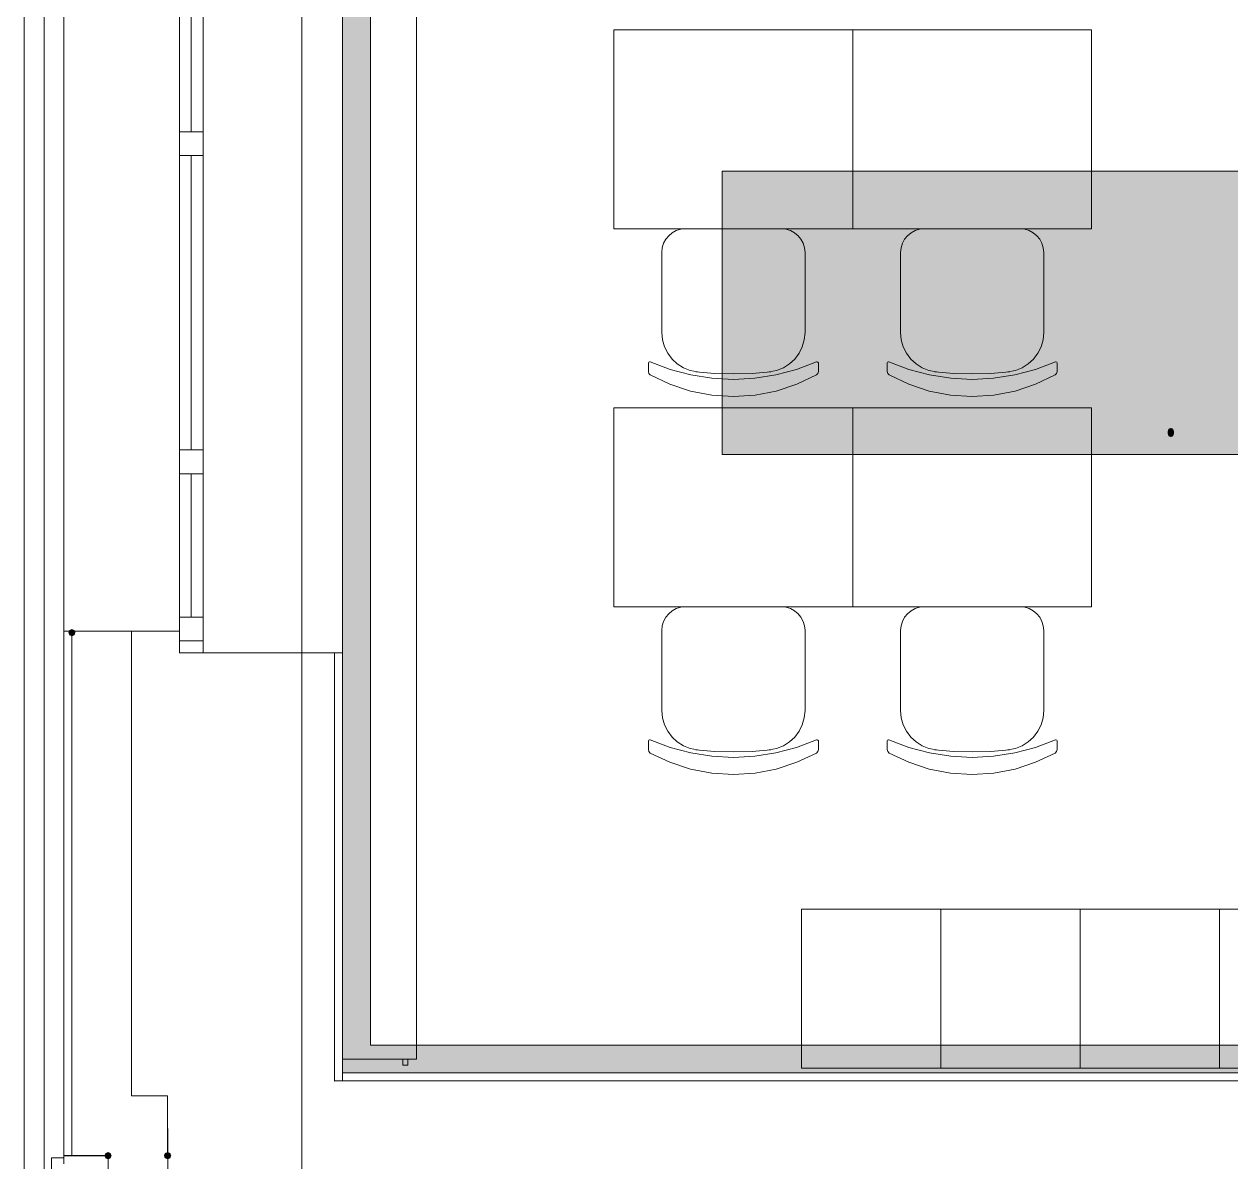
# Model space of a CAD drawing. Header units: millimetres. Extents: x 0 to 1189, y 0 to 841.
# Drawn here: x 231.7 to 262.02, y 492.2 to 520.79 of the extents above; entities that cross this region are included whole.
import ezdxf

# ---------------------------------------------------------------- set-up
doc = ezdxf.new("R2010")
doc.units = ezdxf.units.MM

msp = doc.modelspace()

# ---------------------------------------------------------------- hatches: boundary and pattern name
at = {"true_color": 0xf1d696}
h = msp.add_hatch(color=41, dxfattribs=at)
h.dxf.hatch_style = 2
h.paths.add_polyline_path([(240.398367, 495.135527), (239.698366, 495.135527), (239.698366, 521.891568), (240.398367, 521.891568)])
at = {"true_color": 0xffffff}
h = msp.add_hatch(color=7, dxfattribs=at)
h.dxf.hatch_style = 2
h.paths.add_polyline_path([(249.237381, 517.095561), (280.781429, 517.095561), (280.781429, 509.97755), (249.237381, 509.97755)])
at = {"true_color": 0x0077b0}
h = msp.add_hatch(color=144, dxfattribs=at)
h.paths.add_polyline_path([(261.619486, 514.121242), (261.619486, 512.910222), (261.589996, 512.75354), (261.500975, 512.622488), (261.370268, 512.535052), (261.215996, 512.506733), (261.013149, 512.506733), (260.856811, 512.535052), (260.728171, 512.622488), (260.63915, 512.75354), (260.60966, 512.910222), (260.60966, 513.514354), (260.63915, 513.671037), (260.728171, 513.802089), (260.857844, 513.888492), (261.013149, 513.917844), (261.416639, 513.917844), (261.416639, 514.121242), (261.4021, 514.199377), (261.359864, 514.26511), (261.294545, 514.306864), (261.215996, 514.321334), (260.911174, 514.321334), (260.837656, 514.346827), (260.812507, 514.422757), (260.837656, 514.499169), (260.911174, 514.524732), (261.215996, 514.524732), (261.372335, 514.495035), (261.500975, 514.406221), (261.589996, 514.277374)])
h.paths.add_polyline_path([(261.416639, 512.910222), (261.416639, 513.714446), (261.013149, 513.714446), (260.934601, 513.700183), (260.869282, 513.658222), (260.827045, 513.592489), (260.812507, 513.514354), (260.812507, 512.910222), (260.82739, 512.833121), (260.872038, 512.766355), (260.937012, 512.721982), (261.013149, 512.707375), (261.215996, 512.707375), (261.293166, 512.721982), (261.357107, 512.766355), (261.401756, 512.832088)])
h = msp.add_hatch(color=144, dxfattribs=at)
h.paths.add_polyline_path([(250.135771, 513.00889), (250.135771, 513.412931), (250.144805, 513.51457), (250.172082, 513.607992), (250.217859, 513.693456), (250.282394, 513.771221), (250.360158, 513.835756), (250.445622, 513.881533), (250.539045, 513.908809), (250.640684, 513.917844), (250.835745, 513.881877), (250.998974, 513.773977), (251.063509, 513.696169), (251.109286, 513.610404), (251.136562, 513.516163), (251.145597, 513.412931), (251.145597, 513.00889), (251.136132, 512.908844), (251.107908, 512.81624), (251.061183, 512.731077), (250.996218, 512.653356), (250.919659, 512.588821), (250.834367, 512.543044), (250.741117, 512.515768), (250.640684, 512.506733), (250.539045, 512.515768), (250.445622, 512.543044), (250.360158, 512.588821), (250.282394, 512.653356), (250.217859, 512.731077), (250.172082, 512.81624), (250.144805, 512.908844)])
h.paths.add_polyline_path([(250.94275, 513.011646), (250.94275, 513.415687), (250.921252, 513.531166), (250.855106, 513.63011), (250.75761, 513.695773), (250.640684, 513.717202), (250.523757, 513.695773), (250.426261, 513.63011), (250.360115, 513.531166), (250.338618, 513.415687), (250.338618, 513.011646), (250.360115, 512.894099), (250.426261, 512.797223), (250.523757, 512.730182), (250.640684, 512.707375), (250.75761, 512.730182), (250.855106, 512.797223), (250.921252, 512.895133)])
h = msp.add_hatch(color=144, dxfattribs=at)
h.dxf.hatch_style = 2
h.paths.add_polyline_path([(251.651595, 513.917844), (252.559998, 513.917844), (252.715372, 513.888492), (252.845528, 513.802089), (252.934342, 513.671037), (252.964039, 513.514354), (252.964039, 512.6054), (252.938476, 512.530642), (252.862064, 512.506733), (252.785928, 512.530642), (252.760641, 512.6054), (252.760641, 513.514354), (252.746171, 513.592489), (252.704417, 513.658222), (252.638615, 513.701216), (252.559998, 513.714446), (252.357151, 513.714446), (252.357151, 512.6054), (252.331657, 512.530642), (252.255727, 512.506733), (252.181727, 512.530642), (252.156509, 512.6054), (252.156509, 513.714446), (251.753019, 513.714446), (251.753019, 512.6054), (251.727732, 512.530642), (251.651595, 512.506733), (251.575459, 512.530642), (251.550172, 512.6054), (251.550172, 513.819176), (251.575459, 513.892901)])
h = msp.add_hatch(color=144, dxfattribs=at)
h.dxf.hatch_style = 2
h.paths.add_polyline_path([(254.059656, 512.6054), (254.059656, 513.819176), (254.084943, 513.892901), (254.161079, 513.917844), (254.665992, 513.917844), (254.820264, 513.888492), (254.950971, 513.802089), (255.039992, 513.671037), (255.069482, 513.514354), (255.069482, 512.6054), (255.044195, 512.530642), (254.968058, 512.506733), (254.891922, 512.530642), (254.866635, 512.6054), (254.866635, 513.514354), (254.852097, 513.592489), (254.80986, 513.658222), (254.744541, 513.701216), (254.665992, 513.714446), (254.262503, 513.714446), (254.262503, 512.6054), (254.237216, 512.530642), (254.161079, 512.506733), (254.084943, 512.530642)])
h = msp.add_hatch(color=144, dxfattribs=at)
h.paths.add_polyline_path([(255.474057, 513.00889), (255.474057, 513.412931), (255.483092, 513.51457), (255.510368, 513.607992), (255.556145, 513.693456), (255.62068, 513.771221), (255.698445, 513.835756), (255.783909, 513.881533), (255.877331, 513.908809), (255.97897, 513.917844), (256.174031, 513.881877), (256.33726, 513.773977), (256.401795, 513.696169), (256.447572, 513.610404), (256.474849, 513.516163), (256.483883, 513.412931), (256.483883, 513.00889), (256.474418, 512.908844), (256.446194, 512.81624), (256.39947, 512.731077), (256.334504, 512.653356), (256.257945, 512.588821), (256.172653, 512.543044), (256.079403, 512.515768), (255.97897, 512.506733), (255.877331, 512.515768), (255.783909, 512.543044), (255.698445, 512.588821), (255.62068, 512.653356), (255.556145, 512.731077), (255.510368, 512.81624), (255.483092, 512.908844)])
h.paths.add_polyline_path([(256.281036, 513.011646), (256.281036, 513.415687), (256.259539, 513.531166), (256.193393, 513.63011), (256.095897, 513.695773), (255.97897, 513.717202), (255.862044, 513.695773), (255.764547, 513.63011), (255.698402, 513.531166), (255.676904, 513.415687), (255.676904, 513.011646), (255.698402, 512.894099), (255.764547, 512.797223), (255.862044, 512.730182), (255.97897, 512.707375), (256.095897, 512.730182), (256.193393, 512.797223), (256.259539, 512.895133)])
h = msp.add_hatch(color=144, dxfattribs=at)
h.dxf.hatch_style = 2
h.paths.add_polyline_path([(257.393371, 513.917844), (257.796861, 513.917844), (257.872998, 513.892901), (257.898285, 513.819176), (257.898285, 512.6054), (257.872998, 512.530642), (257.796861, 512.506733), (257.720724, 512.530642), (257.695437, 512.6054), (257.695437, 513.714446), (257.463927, 513.714446), (257.083037, 512.574532), (257.049069, 512.523683), (256.989882, 512.506733), (256.913745, 512.53202), (256.888458, 512.608156), (256.89397, 512.639576), (257.291948, 513.836264), (257.332118, 513.898138)])
h = msp.add_hatch(color=144, dxfattribs=at)
h.paths.add_polyline_path([(259.109839, 513.714446), (258.706349, 513.714446), (258.627801, 513.700183), (258.562482, 513.658222), (258.520245, 513.592489), (258.505707, 513.514354), (258.505707, 512.910222), (258.52059, 512.833121), (258.565238, 512.766355), (258.630213, 512.721982), (258.706349, 512.707375), (258.909196, 512.707375), (258.986367, 512.721982), (259.050308, 512.766355), (259.094956, 512.832088), (259.109839, 512.910222)])
h.paths.add_polyline_path([(259.513328, 512.6054), (259.488386, 512.530642), (259.414661, 512.506733), (259.285056, 512.532364), (259.18315, 512.610913), (259.057956, 512.532364), (258.909196, 512.506733), (258.706349, 512.506733), (258.550011, 512.535052), (258.421371, 512.622488), (258.33235, 512.752506), (258.30286, 512.910222), (258.30286, 513.514354), (258.33235, 513.671037), (258.421371, 513.802089), (258.550011, 513.888492), (258.706349, 513.917844), (259.211262, 513.917844), (259.287399, 513.892901), (259.312686, 513.819176), (259.312686, 512.808799), (259.338249, 512.732662), (259.414661, 512.707375), (259.488386, 512.681813)])
h = msp.add_hatch(color=144, dxfattribs=at)
h.paths.add_polyline_path([(252.723134, 511.402754), (252.81498, 511.457876), (252.898971, 511.476617), (252.944516, 511.490467), (252.985512, 511.529534), (253.015967, 511.579143), (253.025751, 511.628753), (253.014658, 511.687733), (252.981654, 511.736791), (252.932389, 511.769175), (252.873615, 511.779234), (252.814842, 511.768348), (252.765577, 511.736791), (252.73402, 511.687733), (252.723134, 511.628753)])
h.paths.add_polyline_path([(253.100165, 511.446852), (253.193803, 511.389732), (253.267183, 511.307394), (253.312865, 511.207624), (253.328368, 511.099586), (253.328368, 510.795315), (253.300118, 510.649725), (253.216471, 510.528527), (253.094859, 510.4455), (252.949683, 510.418284), (252.803404, 510.4455), (252.68069, 510.528527), (252.598146, 510.650552), (252.570998, 510.795315), (252.570998, 511.628753), (252.593047, 511.746506), (252.659744, 511.844829), (252.756965, 511.909872), (252.873615, 511.931921), (252.990886, 511.909597), (253.089141, 511.842624), (253.154184, 511.74623), (253.176233, 511.628753), (253.157216, 511.52602)])
h.paths.add_polyline_path([(253.176233, 510.796969), (253.176233, 511.099586), (253.159972, 511.186678), (253.110638, 511.260541), (253.037189, 511.310081), (252.949683, 511.326135), (252.862178, 511.310081), (252.788728, 511.260541), (252.739395, 511.186678), (252.723134, 511.099586), (252.723134, 510.796969), (252.739395, 510.708705), (252.788728, 510.636565), (252.862178, 510.585922), (252.949683, 510.568766), (253.037189, 510.585922), (253.110638, 510.636565), (253.159972, 510.709532)])
h = msp.add_hatch(color=144, dxfattribs=at)
h.dxf.hatch_style = 2
h.paths.add_polyline_path([(249.38852, 510.492147), (249.38852, 511.402754), (249.407536, 511.457876), (249.464587, 511.476617), (249.843272, 511.476617), (249.959096, 511.454638), (250.057144, 511.390076), (250.123841, 511.29134), (250.145889, 511.174), (250.145889, 510.492147), (250.126872, 510.436198), (250.069822, 510.418284), (250.012771, 510.436198), (249.993754, 510.492147), (249.993754, 511.174), (249.982867, 511.232773), (249.95131, 511.282038), (249.902045, 511.314215), (249.843272, 511.324482), (249.540655, 511.324482), (249.540655, 510.492147), (249.521638, 510.436198), (249.464587, 510.418284), (249.407536, 510.436198)])
h = msp.add_hatch(color=144, dxfattribs=at)
h.paths.add_polyline_path([(250.449346, 511.402754), (250.468363, 511.457876), (250.525413, 511.476617), (250.904098, 511.476617), (251.021369, 511.454638), (251.11797, 511.390076), (251.184667, 511.29134), (251.206716, 511.174), (251.206716, 510.720901), (251.184667, 510.603561), (251.11797, 510.504825), (251.021369, 510.439437), (250.904098, 510.418284), (250.601481, 510.418284), (250.601481, 510.037394), (250.582464, 509.98179), (250.525413, 509.96298), (250.468363, 509.98179), (250.449346, 510.037394)])
h.paths.add_polyline_path([(250.601481, 511.324482), (250.601481, 510.568766), (250.904098, 510.568766), (250.961769, 510.579859), (251.009932, 510.612863), (251.043418, 510.662128), (251.05458, 510.720901), (251.05458, 511.174), (251.043694, 511.232773), (251.012137, 511.282038), (250.962872, 511.314215), (250.904098, 511.324482)])
h = msp.add_hatch(color=144, dxfattribs=at)
h.dxf.hatch_style = 2
h.paths.add_polyline_path([(252.267542, 511.402754), (252.267542, 510.492147), (252.248525, 510.436198), (252.191474, 510.418284), (251.812789, 510.418284), (251.695518, 510.439437), (251.598918, 510.504825), (251.532221, 510.602734), (251.510172, 510.720901), (251.510172, 511.402754), (251.529189, 511.457876), (251.58624, 511.476617), (251.643291, 511.457876), (251.662307, 511.402754), (251.662307, 510.720901), (251.67347, 510.662955), (251.706956, 510.612863), (251.755945, 510.579859), (251.812789, 510.568766), (252.115406, 510.568766), (252.115406, 511.402754), (252.134423, 511.457876), (252.191474, 511.476617), (252.248525, 511.457876)])
h = msp.add_hatch(color=144, dxfattribs=at)
h.paths.add_polyline_path([(253.900266, 510.873588), (253.794571, 510.905627), (253.707892, 510.972806), (253.650841, 511.065548), (253.631824, 511.174), (253.653873, 511.29134), (253.72057, 511.390076), (253.817171, 511.454638), (253.934442, 511.476617), (254.313127, 511.476617), (254.370177, 511.457876), (254.389194, 511.402754), (254.389194, 510.492147), (254.370177, 510.436198), (254.313127, 510.418284), (254.256076, 510.436198), (254.237059, 510.492147), (254.237059, 510.871383), (254.084372, 510.871383), (253.769077, 510.44805), (253.741792, 510.425105), (253.707892, 510.418284), (253.650841, 510.436198), (253.631824, 510.492147), (253.646707, 510.539)])
h.paths.add_polyline_path([(253.78396, 511.174), (253.795122, 511.116054), (253.828608, 511.065962), (253.877598, 511.032476), (253.934442, 511.021313), (254.237059, 511.021313), (254.237059, 511.324482), (253.934442, 511.324482), (253.875668, 511.313595), (253.826403, 511.282038), (253.794846, 511.232773)])
h = msp.add_hatch(color=144, dxfattribs=at)
h.dxf.hatch_style = 2
h.paths.add_polyline_path([(255.221817, 510.720901), (255.212033, 510.784084), (255.181579, 510.831144), (255.092282, 510.871383), (254.995268, 510.871383), (254.942351, 510.894534), (254.9192, 510.947451), (254.942351, 511.002572), (255.016214, 511.025723), (255.039365, 511.025723), (255.064721, 511.023518), (255.132038, 511.03468), (255.181579, 511.068167), (255.212033, 511.115502), (255.221817, 511.174), (255.211758, 511.232773), (255.179374, 511.282038), (255.130109, 511.314215), (255.071336, 511.324482), (254.995268, 511.324482), (254.925057, 511.314698), (254.840376, 511.285897), (254.77113, 511.257371), (254.749426, 511.247863), (254.709187, 511.275424), (254.692651, 511.32834), (254.723932, 511.38546), (254.817225, 511.436379), (254.912655, 511.466833), (254.995268, 511.476617), (255.071336, 511.476617), (255.188882, 511.454638), (255.287412, 511.390076), (255.351973, 511.29134), (255.373953, 511.174), (255.34839, 511.037781), (255.270324, 510.947451), (255.34839, 510.85712), (255.373953, 510.720901), (255.351973, 510.603561), (255.287412, 510.504825), (255.188882, 510.439437), (255.071336, 510.418284), (254.995268, 510.418284), (254.910725, 510.427792), (254.815021, 510.456318), (254.723036, 510.507512), (254.692651, 510.566561), (254.709187, 510.619478), (254.751631, 510.647038), (254.775815, 510.63753), (254.842581, 510.609004), (254.925332, 510.57855), (254.995268, 510.568766), (255.071336, 510.568766), (255.130109, 510.579859), (255.179374, 510.612863), (255.210931, 510.662128)])
h = msp.add_hatch(color=144, dxfattribs=at)
h.dxf.hatch_style = 2
h.paths.add_polyline_path([(255.829377, 510.979421), (256.305627, 511.455671), (256.358544, 511.476617), (256.415594, 511.457876), (256.434611, 511.402754), (256.41146, 511.349838), (256.079077, 511.01525), (256.419728, 510.536795), (256.434611, 510.492147), (256.415594, 510.436198), (256.358544, 510.418284), (256.295154, 510.450254), (255.969386, 510.907212), (255.829377, 510.76555), (255.829377, 510.492147), (255.81036, 510.436198), (255.753309, 510.418284), (255.696258, 510.436198), (255.677241, 510.492147), (255.677241, 511.402754), (255.696258, 511.457876), (255.753309, 511.476617), (255.81036, 511.457876), (255.829377, 511.402754)])
h = msp.add_hatch(color=144, dxfattribs=at)
h.dxf.hatch_style = 2
h.paths.add_polyline_path([(257.343302, 510.263944), (257.343302, 510.418284), (257.040685, 510.418284), (256.923414, 510.439437), (256.826813, 510.504825), (256.760116, 510.603561), (256.738068, 510.720901), (256.738068, 511.402754), (256.757085, 511.457876), (256.814135, 511.476617), (256.871186, 511.457876), (256.890203, 511.402754), (256.890203, 510.720901), (256.901365, 510.662955), (256.934852, 510.612863), (256.983841, 510.579859), (257.040685, 510.568766), (257.343302, 510.568766), (257.343302, 511.402754), (257.362319, 511.457876), (257.41937, 511.476617), (257.476421, 511.457876), (257.495437, 511.402754), (257.495437, 510.266149), (257.473664, 510.148395), (257.408897, 510.050072), (257.312296, 509.985029), (257.195025, 509.96298), (256.890203, 509.96298), (256.833152, 509.982066), (256.814135, 510.039599), (256.837286, 510.092516), (256.890203, 510.115667), (257.19282, 510.115667), (257.251594, 510.125726), (257.300859, 510.15811), (257.332416, 510.205446)])
h = msp.add_hatch(color=144, dxfattribs=at)
h.dxf.hatch_style = 2
h.paths.add_polyline_path([(258.468069, 511.174), (258.468069, 510.720901), (258.479231, 510.662955), (258.512717, 510.612863), (258.561706, 510.579859), (258.61855, 510.568766), (258.8451, 510.568766), (258.902151, 510.54968), (258.921168, 510.492147), (258.902151, 510.436198), (258.8451, 510.418284), (258.61855, 510.418284), (258.501279, 510.439437), (258.404679, 510.504825), (258.337982, 510.602734), (258.315933, 510.720901), (258.315933, 511.174), (258.337982, 511.29134), (258.404679, 511.390076), (258.501279, 511.454638), (258.61855, 511.476617), (258.8451, 511.476617), (258.902151, 511.4576), (258.921168, 511.40055), (258.902151, 511.343499), (258.8451, 511.324482), (258.61855, 511.324482), (258.559777, 511.313595), (258.510512, 511.282038), (258.478955, 511.232773)])
h = msp.add_hatch(color=144, dxfattribs=at)
h.dxf.hatch_style = 2
h.paths.add_polyline_path([(259.679041, 510.795315), (259.376424, 511.184473), (259.376424, 510.492147), (259.357407, 510.436198), (259.300356, 510.418284), (259.243305, 510.436198), (259.224289, 510.492147), (259.224289, 511.402754), (259.243305, 511.457876), (259.300356, 511.476617), (259.33839, 511.465248), (259.376424, 511.430315), (259.679041, 511.040606), (259.981658, 511.430315), (260.019968, 511.465248), (260.058277, 511.476617), (260.113399, 511.457876), (260.13214, 511.402754), (260.13214, 510.492147), (260.113399, 510.436198), (260.058277, 510.418284), (260.000744, 510.436198), (259.981658, 510.492147), (259.981658, 511.184473)])
h = msp.add_hatch(color=144, dxfattribs=at)
h.dxf.hatch_style = 2
h.paths.add_polyline_path([(261.56248, 511.174), (261.56248, 510.720901), (261.573642, 510.662955), (261.607128, 510.612863), (261.656117, 510.579859), (261.712962, 510.568766), (261.939511, 510.568766), (261.996562, 510.54968), (262.015579, 510.492147), (261.996562, 510.436198), (261.939511, 510.418284), (261.712962, 510.418284), (261.59569, 510.439437), (261.49909, 510.504825), (261.432393, 510.602734), (261.410344, 510.720901), (261.410344, 511.174), (261.432393, 511.29134), (261.49909, 511.390076), (261.59569, 511.454638), (261.712962, 511.476617), (261.939511, 511.476617), (261.996562, 511.4576), (262.015579, 511.40055), (261.996562, 511.343499), (261.939511, 511.324482), (261.712962, 511.324482), (261.654188, 511.313595), (261.604923, 511.282038), (261.573366, 511.232773)])
h = msp.add_hatch(color=144, dxfattribs=at)
h.dxf.hatch_style = 2
h.paths.add_polyline_path([(260.435468, 510.568766), (260.454485, 510.625816), (260.511536, 510.644833), (260.568587, 510.625816), (260.587603, 510.568766), (260.587603, 510.492147), (260.568587, 510.436198), (260.511536, 510.418284), (260.454485, 510.436198), (260.435468, 510.492147)])
h = msp.add_hatch(color=7)
h.dxf.hatch_style = 2
h.paths.add_polyline_path([(232.898356, 505.591543), (232.834793, 505.565106), (232.808356, 505.501543), (232.834793, 505.43798), (232.898356, 505.411543), (232.962918, 505.43798), (232.989356, 505.501543), (232.962918, 505.565106)])
at = {"true_color": 0xf1d696}
h = msp.add_hatch(color=41, dxfattribs=at)
h.dxf.hatch_style = 2
h.paths.add_polyline_path([(240.398367, 495.135527), (240.398367, 494.435526), (239.698366, 494.435526)])
h = msp.add_hatch(color=41, dxfattribs=at)
h.dxf.hatch_style = 2
h.paths.add_polyline_path([(239.698366, 495.135527), (240.398367, 495.135527), (239.698366, 494.435526)])
at = {"true_color": 0xdcd214}
h = msp.add_hatch(color=52, dxfattribs=at)
h.dxf.hatch_style = 2
h.paths.add_polyline_path([(295.671452, 495.135527), (295.671452, 494.435526), (240.398367, 494.435526), (240.398367, 495.135527)])
h = msp.add_hatch(color=7)
h.dxf.hatch_style = 2
h.paths.add_polyline_path([(233.896357, 492.357523), (233.86992, 492.421086), (233.806357, 492.447523), (233.742795, 492.421086), (233.716357, 492.357523), (233.742795, 492.29196), (233.806357, 492.265523), (233.86992, 492.29196)])
h = msp.add_hatch(color=7)
h.dxf.hatch_style = 2
h.paths.add_polyline_path([(235.306359, 492.267523), (235.369922, 492.29396), (235.39636, 492.357523), (235.369922, 492.421086), (235.306359, 492.447523), (235.234797, 492.421086), (235.208359, 492.357523), (235.234797, 492.29396)])

# ---------------------------------------------------------------- linework, layer by layer
at = {"color": 7, "lineweight": 0}
for points in [[(238.672365, 237.628134), (238.672365, 729.022884)], [(231.698354, 491.855522), (231.698354, 551.590613)], [(232.198355, 551.590613), (232.198355, 491.855522)], [(241.560369, 494.785527), (241.560369, 522.591569)], [(232.698356, 505.541543), (232.698356, 521.941568)], [(239.698366, 521.891568), (239.698366, 494.435526)], [(240.398367, 495.135527), (240.398367, 521.891568)], [(235.59836, 518.091562), (235.59836, 521.691568)], [(235.89836, 518.091562), (235.89836, 521.691568)], [(236.198361, 521.691568), (236.198361, 518.091562)], [(235.59836, 518.091562), (236.198361, 518.091562)], [(235.59836, 517.491561), (235.59836, 518.091562)], [(235.59836, 518.091562), (235.59836, 517.491561)], [(236.198361, 518.091562), (236.198361, 517.491561)], [(236.198361, 517.491561), (236.198361, 518.091562)], [(236.198361, 517.491561), (235.59836, 517.491561)], [(235.59836, 510.09155), (235.59836, 517.491561)], [(235.89836, 510.09155), (235.89836, 517.491561)], [(236.198361, 517.491561), (236.198361, 510.09155)], [(235.59836, 510.09155), (236.198361, 510.09155)], [(235.59836, 509.491549), (235.59836, 510.09155)], [(235.59836, 510.09155), (235.59836, 509.491549)], [(236.198361, 510.09155), (236.198361, 509.491549)], [(236.198361, 509.491549), (236.198361, 510.09155)], [(236.198361, 509.491549), (235.59836, 509.491549)], [(235.59836, 505.891544), (235.59836, 509.491549)], [(235.89836, 505.891544), (235.89836, 509.491549)], [(236.198361, 509.491549), (236.198361, 505.891544)], [(235.59836, 505.891544), (236.198361, 505.891544)], [(235.59836, 504.991542), (235.59836, 505.891544)], [(235.59836, 505.891544), (235.59836, 504.991542)], [(236.198361, 505.891544), (236.198361, 504.991542)], [(236.198361, 504.991542), (236.198361, 505.891544)], [(232.698356, 492.357523), (232.698356, 505.541543)], [(234.398358, 505.541543), (232.698356, 505.541543)], [(232.898356, 505.501543), (232.898356, 505.541543)], [(232.898356, 505.501543), (232.898356, 493.857525)], [(234.398358, 493.857525), (234.398358, 505.541543)], [(235.59836, 505.541543), (234.398358, 505.541543)], [(236.198361, 505.291543), (235.59836, 505.291543)], [(236.198361, 504.991542), (235.59836, 504.991542)], [(235.59836, 504.991542), (236.198361, 504.991542)], [(239.498366, 504.991542), (236.198361, 504.991542)], [(239.698366, 504.991542), (239.498366, 504.991542)], [(239.498366, 504.991542), (239.498366, 494.234526)], [(239.498366, 494.230526), (239.498366, 504.991542)], [(239.698366, 494.234526), (239.698366, 504.991542)], [(294.971451, 495.135527), (240.398367, 495.135527)], [(239.698366, 494.785527), (241.560369, 494.785527)], [(241.217369, 494.635526), (241.217369, 494.785527)], [(241.217369, 494.635526), (241.337369, 494.635526)], [(241.337369, 494.785527), (241.337369, 494.635526)], [(300.011458, 494.435526), (239.698366, 494.435526)], [(239.698366, 494.435526), (240.398367, 494.435526)], [(240.398367, 494.435526), (296.371453, 494.435526)], [(240.396367, 494.235526), (239.498366, 494.230526)], [(239.498366, 494.234526), (239.698366, 494.234526)], [(239.698366, 494.235526), (300.212459, 494.235526)], [(300.212459, 494.235526), (240.396367, 494.235526)], [(232.898356, 492.357523), (232.898356, 493.857525)], [(234.398358, 493.857525), (235.298359, 493.857525)], [(235.35736, 482.405508), (235.298359, 493.857525)], [(235.298359, 492.357523), (235.298359, 493.857525)], [(232.698356, 492.305523), (232.382355, 492.304523)], [(233.025356, 367.007331), (232.382355, 492.304523)], [(232.698356, 492.357523), (233.806357, 492.357523)], [(233.806357, 492.355523), (232.698356, 492.355523)], [(232.698356, 492.355523), (232.698356, 492.155523)], [(233.857357, 482.408508), (233.806357, 492.355523)]]:
    msp.add_lwpolyline(points, dxfattribs=at)
at = {"color": 253, "lineweight": 0, "true_color": 0x999999}
for points in [[(246.518377, 515.651558), (246.518377, 520.651566)], [(246.518377, 520.651566), (252.518386, 520.651566)], [(252.518386, 520.651566), (252.518386, 515.651558)], [(252.518386, 515.651558), (252.518386, 520.651566)], [(252.518386, 520.651566), (258.518395, 520.651566)], [(258.518395, 520.651566), (258.518395, 515.651558)], [(252.518386, 515.651558), (246.518377, 515.651558)], [(247.719378, 515.051558), (247.731584, 515.172659), (247.766582, 515.28537), (247.821947, 515.3873), (247.895254, 515.476058), (247.984076, 515.549254), (248.085988, 515.604496), (248.198565, 515.639394), (248.319379, 515.651558)], [(247.719378, 515.051558), (247.731584, 515.172659), (247.766582, 515.28537), (247.821947, 515.3873), (247.895254, 515.476058), (247.984076, 515.549254), (248.085988, 515.604496), (248.198565, 515.639394), (248.319379, 515.651558)], [(248.318379, 515.651558), (250.719383, 515.651558)], [(248.318379, 515.651558), (250.719383, 515.651558)], [(250.719383, 515.651558), (250.840198, 515.639394), (250.952774, 515.604496), (251.054686, 515.549254), (251.143509, 515.476058), (251.216815, 515.3873), (251.272181, 515.28537), (251.307179, 515.172659), (251.319384, 515.051558)], [(250.719383, 515.651558), (250.840198, 515.639394), (250.952774, 515.604496), (251.054686, 515.549254), (251.143509, 515.476058), (251.216815, 515.3873), (251.272181, 515.28537), (251.307179, 515.172659), (251.319384, 515.051558)], [(258.518395, 515.651558), (252.518386, 515.651558)], [(253.719388, 515.051558), (253.731593, 515.172659), (253.766591, 515.28537), (253.821956, 515.3873), (253.895263, 515.476058), (253.984085, 515.549254), (254.085998, 515.604496), (254.198574, 515.639394), (254.319389, 515.651558)], [(253.719388, 515.051558), (253.731593, 515.172659), (253.766591, 515.28537), (253.821956, 515.3873), (253.895263, 515.476058), (253.984085, 515.549254), (254.085998, 515.604496), (254.198574, 515.639394), (254.319389, 515.651558)], [(254.318389, 515.651558), (256.719392, 515.651558)], [(254.318389, 515.651558), (256.719392, 515.651558)], [(256.719392, 515.651558), (256.840207, 515.639394), (256.952783, 515.604496), (257.054695, 515.549254), (257.143518, 515.476058), (257.216825, 515.3873), (257.27219, 515.28537), (257.307188, 515.172659), (257.319393, 515.051558)], [(256.719392, 515.651558), (256.840207, 515.639394), (256.952783, 515.604496), (257.054695, 515.549254), (257.143518, 515.476058), (257.216825, 515.3873), (257.27219, 515.28537), (257.307188, 515.172659), (257.319393, 515.051558)], [(247.719378, 515.051558), (247.719378, 513.048555)], [(247.719378, 515.051558), (247.719378, 513.048555)], [(251.319384, 515.051558), (251.319384, 513.048555)], [(251.319384, 515.051558), (251.319384, 513.048555)], [(253.719388, 515.051558), (253.719388, 513.048555)], [(253.719388, 515.051558), (253.719388, 513.048555)], [(257.319393, 515.051558), (257.319393, 513.048555)], [(257.319393, 515.051558), (257.319393, 513.048555)], [(248.61938, 512.053553), (248.433995, 512.090196), (248.263176, 512.158819), (248.110053, 512.255965), (247.977754, 512.378178), (247.869408, 512.522001), (247.788144, 512.683976), (247.737091, 512.860646), (247.719378, 513.048555)], [(248.61938, 512.053553), (248.433995, 512.090196), (248.263176, 512.158819), (248.110053, 512.255965), (247.977754, 512.378178), (247.869408, 512.522001), (247.788144, 512.683976), (247.737091, 512.860646), (247.719378, 513.048555)], [(251.319384, 513.048555), (251.301671, 512.860646), (251.250618, 512.683976), (251.169354, 512.522001), (251.061009, 512.378178), (250.92871, 512.255965), (250.775586, 512.158819), (250.604768, 512.090196), (250.419383, 512.053553)], [(251.319384, 513.048555), (251.301671, 512.860646), (251.250618, 512.683976), (251.169354, 512.522001), (251.061009, 512.378178), (250.92871, 512.255965), (250.775586, 512.158819), (250.604768, 512.090196), (250.419383, 512.053553)], [(254.619389, 512.053553), (254.434004, 512.090196), (254.263185, 512.158819), (254.110062, 512.255965), (253.977763, 512.378178), (253.869417, 512.522001), (253.788153, 512.683976), (253.737101, 512.860646), (253.719388, 513.048555)], [(254.619389, 512.053553), (254.434004, 512.090196), (254.263185, 512.158819), (254.110062, 512.255965), (253.977763, 512.378178), (253.869417, 512.522001), (253.788153, 512.683976), (253.737101, 512.860646), (253.719388, 513.048555)], [(257.319393, 513.048555), (257.30168, 512.860646), (257.250627, 512.683976), (257.169364, 512.522001), (257.061018, 512.378178), (256.928719, 512.255965), (256.775595, 512.158819), (256.604777, 512.090196), (256.419392, 512.053553)], [(257.319393, 513.048555), (257.30168, 512.860646), (257.250627, 512.683976), (257.169364, 512.522001), (257.061018, 512.378178), (256.928719, 512.255965), (256.775595, 512.158819), (256.604777, 512.090196), (256.419392, 512.053553)], [(247.384378, 512.278553), (247.393003, 512.299553), (247.414378, 512.308553), (247.427378, 512.305553)], [(247.384378, 512.278553), (247.393003, 512.299553), (247.414378, 512.308553), (247.427378, 512.305553)], [(247.384378, 512.061553), (247.384378, 512.278553)], [(247.384378, 512.061553), (247.384378, 512.278553)], [(251.611384, 512.305553), (251.107321, 512.115037), (250.587883, 511.977678), (250.057195, 511.894506), (249.519381, 511.866553), (248.981568, 511.894506), (248.45088, 511.977678), (247.931441, 512.115037), (247.427378, 512.305553)], [(251.611384, 512.305553), (251.107321, 512.115037), (250.587883, 511.977678), (250.057195, 511.894506), (249.519381, 511.866553), (248.981568, 511.894506), (248.45088, 511.977678), (247.931441, 512.115037), (247.427378, 512.305553)], [(251.611384, 512.305553), (251.624384, 512.308553), (251.645759, 512.299553), (251.654384, 512.278553)], [(251.611384, 512.305553), (251.624384, 512.308553), (251.645759, 512.299553), (251.654384, 512.278553)], [(251.654384, 512.061553), (251.654384, 512.278553)], [(251.654384, 512.061553), (251.654384, 512.278553)], [(253.384387, 512.278553), (253.393012, 512.299553), (253.414387, 512.308553), (253.427387, 512.305553)], [(253.384387, 512.278553), (253.393012, 512.299553), (253.414387, 512.308553), (253.427387, 512.305553)], [(253.384387, 512.061553), (253.384387, 512.278553)], [(253.384387, 512.061553), (253.384387, 512.278553)], [(257.611394, 512.305553), (257.10733, 512.115037), (256.587892, 511.977678), (256.057204, 511.894506), (255.51939, 511.866553), (254.981577, 511.894506), (254.450889, 511.977678), (253.93145, 512.115037), (253.427387, 512.305553)], [(257.611394, 512.305553), (257.10733, 512.115037), (256.587892, 511.977678), (256.057204, 511.894506), (255.51939, 511.866553), (254.981577, 511.894506), (254.450889, 511.977678), (253.93145, 512.115037), (253.427387, 512.305553)], [(257.611394, 512.305553), (257.624394, 512.308553), (257.645769, 512.299553), (257.654394, 512.278553)], [(257.611394, 512.305553), (257.624394, 512.308553), (257.645769, 512.299553), (257.654394, 512.278553)], [(257.654394, 512.061553), (257.654394, 512.278553)], [(257.654394, 512.061553), (257.654394, 512.278553)], [(247.431378, 511.976553), (247.397003, 512.013428), (247.384378, 512.061553)], [(247.431378, 511.976553), (247.397003, 512.013428), (247.384378, 512.061553)], [(251.607384, 511.976553), (251.114352, 511.742834), (250.597883, 511.573802), (250.064163, 511.471146), (249.519381, 511.436552), (248.974599, 511.471146), (248.44088, 511.573802), (247.92441, 511.742834), (247.431378, 511.976553)], [(251.607384, 511.976553), (251.114352, 511.742834), (250.597883, 511.573802), (250.064163, 511.471146), (249.519381, 511.436552), (248.974599, 511.471146), (248.44088, 511.573802), (247.92441, 511.742834), (247.431378, 511.976553)], [(250.460383, 512.058553), (249.991007, 512.017178), (249.519381, 512.003553), (249.047755, 512.017178), (248.57838, 512.058553)], [(250.460383, 512.058553), (249.991007, 512.017178), (249.519381, 512.003553), (249.047755, 512.017178), (248.57838, 512.058553)], [(251.654384, 512.061553), (251.641759, 512.013428), (251.607384, 511.976553)], [(251.654384, 512.061553), (251.641759, 512.013428), (251.607384, 511.976553)], [(253.431387, 511.976553), (253.397012, 512.013428), (253.384387, 512.061553)], [(253.431387, 511.976553), (253.397012, 512.013428), (253.384387, 512.061553)], [(257.607394, 511.976553), (257.114362, 511.742834), (256.597892, 511.573802), (256.064172, 511.471146), (255.51939, 511.436552), (254.974608, 511.471146), (254.440889, 511.573802), (253.924419, 511.742834), (253.431387, 511.976553)], [(257.607394, 511.976553), (257.114362, 511.742834), (256.597892, 511.573802), (256.064172, 511.471146), (255.51939, 511.436552), (254.974608, 511.471146), (254.440889, 511.573802), (253.924419, 511.742834), (253.431387, 511.976553)], [(256.460392, 512.058553), (255.991016, 512.017178), (255.51939, 512.003553), (255.047765, 512.017178), (254.578389, 512.058553)], [(256.460392, 512.058553), (255.991016, 512.017178), (255.51939, 512.003553), (255.047765, 512.017178), (254.578389, 512.058553)], [(257.654394, 512.061553), (257.641769, 512.013428), (257.607394, 511.976553)], [(257.654394, 512.061553), (257.641769, 512.013428), (257.607394, 511.976553)], [(246.518377, 506.151544), (246.518377, 511.151552)], [(246.518377, 511.151552), (252.518386, 511.151552)], [(252.518386, 511.151552), (252.518386, 506.151544)], [(252.518386, 506.151544), (252.518386, 511.151552)], [(252.518386, 511.151552), (258.518395, 511.151552)], [(258.518395, 511.151552), (258.518395, 506.151544)], [(252.518386, 506.151544), (246.518377, 506.151544)], [(247.719378, 505.551543), (247.731584, 505.672645), (247.766582, 505.785356), (247.821947, 505.887286), (247.895254, 505.976044), (247.984076, 506.049239), (248.085988, 506.104481), (248.198565, 506.13938), (248.319379, 506.151544)], [(247.719378, 505.551543), (247.731584, 505.672645), (247.766582, 505.785356), (247.821947, 505.887286), (247.895254, 505.976044), (247.984076, 506.049239), (248.085988, 506.104481), (248.198565, 506.13938), (248.319379, 506.151544)], [(248.318379, 506.151544), (250.719383, 506.151544)], [(248.318379, 506.151544), (250.719383, 506.151544)], [(250.719383, 506.151544), (250.840198, 506.13938), (250.952774, 506.104481), (251.054686, 506.049239), (251.143509, 505.976044), (251.216815, 505.887286), (251.272181, 505.785356), (251.307179, 505.672645), (251.319384, 505.551543)], [(250.719383, 506.151544), (250.840198, 506.13938), (250.952774, 506.104481), (251.054686, 506.049239), (251.143509, 505.976044), (251.216815, 505.887286), (251.272181, 505.785356), (251.307179, 505.672645), (251.319384, 505.551543)], [(258.518395, 506.151544), (252.518386, 506.151544)], [(253.719388, 505.551543), (253.731593, 505.672645), (253.766591, 505.785356), (253.821956, 505.887286), (253.895263, 505.976044), (253.984085, 506.049239), (254.085998, 506.104481), (254.198574, 506.13938), (254.319389, 506.151544)], [(253.719388, 505.551543), (253.731593, 505.672645), (253.766591, 505.785356), (253.821956, 505.887286), (253.895263, 505.976044), (253.984085, 506.049239), (254.085998, 506.104481), (254.198574, 506.13938), (254.319389, 506.151544)], [(254.318389, 506.151544), (256.719392, 506.151544)], [(254.318389, 506.151544), (256.719392, 506.151544)], [(256.719392, 506.151544), (256.840207, 506.13938), (256.952783, 506.104481), (257.054695, 506.049239), (257.143518, 505.976044), (257.216825, 505.887286), (257.27219, 505.785356), (257.307188, 505.672645), (257.319393, 505.551543)], [(256.719392, 506.151544), (256.840207, 506.13938), (256.952783, 506.104481), (257.054695, 506.049239), (257.143518, 505.976044), (257.216825, 505.887286), (257.27219, 505.785356), (257.307188, 505.672645), (257.319393, 505.551543)], [(247.719378, 505.551543), (247.719378, 503.54854)], [(247.719378, 505.551543), (247.719378, 503.54854)], [(251.319384, 505.551543), (251.319384, 503.54854)], [(251.319384, 505.551543), (251.319384, 503.54854)], [(253.719388, 505.551543), (253.719388, 503.54854)], [(253.719388, 505.551543), (253.719388, 503.54854)], [(257.319393, 505.551543), (257.319393, 503.54854)], [(257.319393, 505.551543), (257.319393, 503.54854)], [(248.61938, 502.553538), (248.433995, 502.590181), (248.263176, 502.658804), (248.110053, 502.755951), (247.977754, 502.878164), (247.869408, 503.021986), (247.788144, 503.183961), (247.737091, 503.360632), (247.719378, 503.54854)], [(248.61938, 502.553538), (248.433995, 502.590181), (248.263176, 502.658804), (248.110053, 502.755951), (247.977754, 502.878164), (247.869408, 503.021986), (247.788144, 503.183961), (247.737091, 503.360632), (247.719378, 503.54854)], [(251.319384, 503.54854), (251.301671, 503.360632), (251.250618, 503.183961), (251.169354, 503.021986), (251.061009, 502.878164), (250.92871, 502.755951), (250.775586, 502.658804), (250.604768, 502.590181), (250.419383, 502.553538)], [(251.319384, 503.54854), (251.301671, 503.360632), (251.250618, 503.183961), (251.169354, 503.021986), (251.061009, 502.878164), (250.92871, 502.755951), (250.775586, 502.658804), (250.604768, 502.590181), (250.419383, 502.553538)], [(254.619389, 502.553538), (254.434004, 502.590181), (254.263185, 502.658804), (254.110062, 502.755951), (253.977763, 502.878164), (253.869417, 503.021986), (253.788153, 503.183961), (253.737101, 503.360632), (253.719388, 503.54854)], [(254.619389, 502.553538), (254.434004, 502.590181), (254.263185, 502.658804), (254.110062, 502.755951), (253.977763, 502.878164), (253.869417, 503.021986), (253.788153, 503.183961), (253.737101, 503.360632), (253.719388, 503.54854)], [(257.319393, 503.54854), (257.30168, 503.360632), (257.250627, 503.183961), (257.169364, 503.021986), (257.061018, 502.878164), (256.928719, 502.755951), (256.775595, 502.658804), (256.604777, 502.590181), (256.419392, 502.553538)], [(257.319393, 503.54854), (257.30168, 503.360632), (257.250627, 503.183961), (257.169364, 503.021986), (257.061018, 502.878164), (256.928719, 502.755951), (256.775595, 502.658804), (256.604777, 502.590181), (256.419392, 502.553538)], [(247.384378, 502.778539), (247.393003, 502.799539), (247.414378, 502.808539), (247.427378, 502.805539)], [(247.384378, 502.778539), (247.393003, 502.799539), (247.414378, 502.808539), (247.427378, 502.805539)], [(247.384378, 502.561538), (247.384378, 502.778539)], [(247.384378, 502.561538), (247.384378, 502.778539)], [(251.611384, 502.805539), (251.107321, 502.615023), (250.587883, 502.477663), (250.057195, 502.394491), (249.519381, 502.366538), (248.981568, 502.394491), (248.45088, 502.477663), (247.931441, 502.615023), (247.427378, 502.805539)], [(251.611384, 502.805539), (251.107321, 502.615023), (250.587883, 502.477663), (250.057195, 502.394491), (249.519381, 502.366538), (248.981568, 502.394491), (248.45088, 502.477663), (247.931441, 502.615023), (247.427378, 502.805539)], [(251.611384, 502.805539), (251.624384, 502.808539), (251.645759, 502.799539), (251.654384, 502.778539)], [(251.611384, 502.805539), (251.624384, 502.808539), (251.645759, 502.799539), (251.654384, 502.778539)], [(251.654384, 502.561538), (251.654384, 502.778539)], [(251.654384, 502.561538), (251.654384, 502.778539)], [(253.384387, 502.778539), (253.393012, 502.799539), (253.414387, 502.808539), (253.427387, 502.805539)], [(253.384387, 502.778539), (253.393012, 502.799539), (253.414387, 502.808539), (253.427387, 502.805539)], [(253.384387, 502.561538), (253.384387, 502.778539)], [(253.384387, 502.561538), (253.384387, 502.778539)], [(257.611394, 502.805539), (257.10733, 502.615023), (256.587892, 502.477663), (256.057204, 502.394491), (255.51939, 502.366538), (254.981577, 502.394491), (254.450889, 502.477663), (253.93145, 502.615023), (253.427387, 502.805539)], [(257.611394, 502.805539), (257.10733, 502.615023), (256.587892, 502.477663), (256.057204, 502.394491), (255.51939, 502.366538), (254.981577, 502.394491), (254.450889, 502.477663), (253.93145, 502.615023), (253.427387, 502.805539)], [(257.611394, 502.805539), (257.624394, 502.808539), (257.645769, 502.799539), (257.654394, 502.778539)], [(257.611394, 502.805539), (257.624394, 502.808539), (257.645769, 502.799539), (257.654394, 502.778539)], [(257.654394, 502.561538), (257.654394, 502.778539)], [(257.654394, 502.561538), (257.654394, 502.778539)], [(247.431378, 502.476538), (247.397003, 502.513413), (247.384378, 502.561538)], [(247.431378, 502.476538), (247.397003, 502.513413), (247.384378, 502.561538)], [(251.607384, 502.476538), (251.114352, 502.242819), (250.597883, 502.073788), (250.064163, 501.971131), (249.519381, 501.936538), (248.974599, 501.971131), (248.44088, 502.073788), (247.92441, 502.242819), (247.431378, 502.476538)], [(251.607384, 502.476538), (251.114352, 502.242819), (250.597883, 502.073788), (250.064163, 501.971131), (249.519381, 501.936538), (248.974599, 501.971131), (248.44088, 502.073788), (247.92441, 502.242819), (247.431378, 502.476538)], [(250.460383, 502.558538), (249.991007, 502.517163), (249.519381, 502.503538), (249.047755, 502.517163), (248.57838, 502.558538)], [(250.460383, 502.558538), (249.991007, 502.517163), (249.519381, 502.503538), (249.047755, 502.517163), (248.57838, 502.558538)], [(251.654384, 502.561538), (251.641759, 502.513413), (251.607384, 502.476538)], [(251.654384, 502.561538), (251.641759, 502.513413), (251.607384, 502.476538)], [(253.431387, 502.476538), (253.397012, 502.513413), (253.384387, 502.561538)], [(253.431387, 502.476538), (253.397012, 502.513413), (253.384387, 502.561538)], [(257.607394, 502.476538), (257.114362, 502.242819), (256.597892, 502.073788), (256.064172, 501.971131), (255.51939, 501.936538), (254.974608, 501.971131), (254.440889, 502.073788), (253.924419, 502.242819), (253.431387, 502.476538)], [(257.607394, 502.476538), (257.114362, 502.242819), (256.597892, 502.073788), (256.064172, 501.971131), (255.51939, 501.936538), (254.974608, 501.971131), (254.440889, 502.073788), (253.924419, 502.242819), (253.431387, 502.476538)], [(256.460392, 502.558538), (255.991016, 502.517163), (255.51939, 502.503538), (255.047765, 502.517163), (254.578389, 502.558538)], [(256.460392, 502.558538), (255.991016, 502.517163), (255.51939, 502.503538), (255.047765, 502.517163), (254.578389, 502.558538)], [(257.654394, 502.561538), (257.641769, 502.513413), (257.607394, 502.476538)], [(257.654394, 502.561538), (257.641769, 502.513413), (257.607394, 502.476538)], [(254.734389, 498.555532), (251.234384, 498.555532)], [(251.234384, 498.555532), (251.234384, 494.555526)], [(258.234395, 498.555532), (254.734389, 498.555532)], [(254.734389, 498.555532), (254.734389, 494.555526)], [(254.734389, 494.555526), (254.734389, 498.555532)], [(261.7344, 498.555532), (258.234395, 498.555532)], [(258.234395, 498.555532), (258.234395, 494.555526)], [(258.234395, 494.555526), (258.234395, 498.555532)], [(265.234405, 498.555532), (261.7344, 498.555532)], [(261.7344, 498.555532), (261.7344, 494.555526)], [(261.7344, 494.555526), (261.7344, 498.555532)], [(251.234384, 494.555526), (254.734389, 494.555526)], [(254.734389, 494.555526), (258.234395, 494.555526)], [(258.234395, 494.555526), (261.7344, 494.555526)], [(261.7344, 494.555526), (265.234405, 494.555526)]]:
    msp.add_lwpolyline(points, dxfattribs=at)
at = {"color": 144, "lineweight": 0, "true_color": 0x0077b0}
for points in [[(249.237381, 517.095561), (280.781429, 517.095561)], [(249.237381, 509.97755), (249.237381, 517.095561)], [(280.781429, 509.97755), (249.237381, 509.97755)]]:
    msp.add_lwpolyline(points, dxfattribs=at)

doc.saveas('drawing.dxf')
